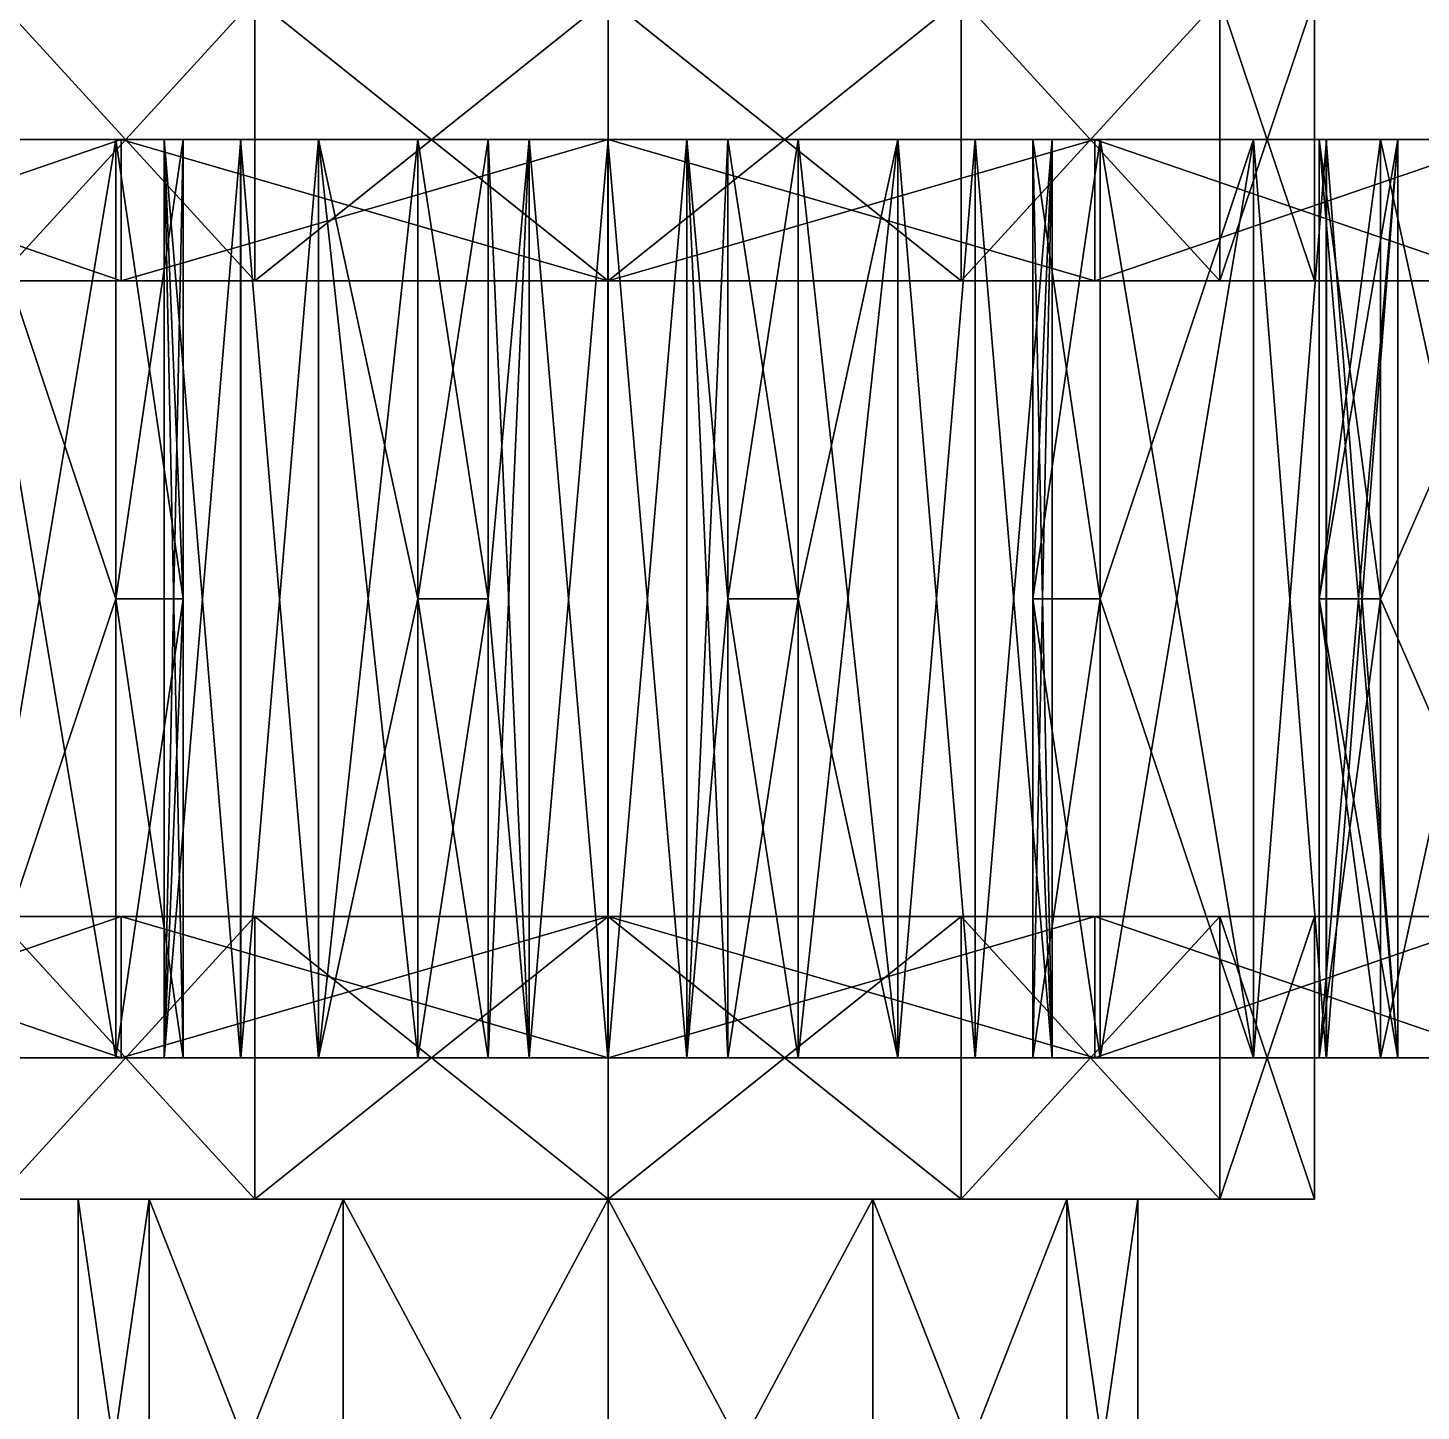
# Model space of a CAD drawing. Extents: x -25 to 25, y 0 to 84.
# Drawn here: x -8.21 to 11.51, y 42 to 61.58 of the extents above; entities that cross this region are included whole.
import ezdxf

# ---------------------------------------------------------------- set-up
doc = ezdxf.new("R2010")
doc.units = 0

msp = doc.modelspace()

# ---------------------------------------------------------------- linework, layer by layer
for points in [[(-4.999216, 62, -8.660459), (-4.999216, 58, -8.660459), (-8.659694, 58, -5.000803)], [(-4.999216, 62, -8.660459), (-8.659694, 58, -5.000803), (-8.659694, 62, -5.000803)], [(-8.659694, 62, 5.000803), (-8.659694, 58, 5.000803), (-4.999216, 58, 8.660459)], [(-4.999216, 62, 8.660459), (-8.659694, 62, 5.000803), (-4.999216, 58, 8.660459)], [(0, 62, -9.999727), (0, 58, -9.999727), (-4.999216, 58, -8.660459)], [(0, 62, -9.999727), (-4.999216, 58, -8.660459), (-4.999216, 62, -8.660459)], [(-4.999216, 62, 8.660459), (-4.999216, 58, 8.660459), (0, 58, 9.999727)], [(0, 62, 9.999727), (-4.999216, 62, 8.660459), (0, 58, 9.999727)], [(4.999216, 62, -8.660459), (4.999216, 58, -8.660459), (0, 58, -9.999727)], [(4.999216, 62, -8.660459), (0, 58, -9.999727), (0, 62, -9.999727)], [(0, 62, 9.999727), (0, 58, 9.999727), (4.999216, 58, 8.660459)], [(4.999216, 62, 8.660459), (0, 62, 9.999727), (4.999216, 58, 8.660459)], [(8.659694, 62, -5.000803), (8.659694, 58, -5.000803), (4.999216, 58, -8.660459)], [(8.659694, 62, -5.000803), (4.999216, 58, -8.660459), (4.999216, 62, -8.660459)], [(4.999216, 62, 8.660459), (4.999216, 58, 8.660459), (8.659694, 58, 5.000803)], [(8.659694, 62, 5.000803), (4.999216, 62, 8.660459), (8.659694, 58, 5.000803)], [(10, 62), (10, 58), (8.659694, 58, -5.000803)], [(8.659694, 62, 5.000803), (8.659694, 58, 5.000803), (10, 58)], [(10, 62), (8.659694, 62, 5.000803), (10, 58)], [(8.659694, 62, -5.000803), (10, 62), (8.659694, 58, -5.000803)], [(-16.695465, 60, -12.747999), (-12.726896, 60, -12.728698), (-6.889307, 60, -16.629351)], [(-14.423315, 60, -15.271476), (-16.695465, 60, -12.747999), (-6.889307, 60, -16.629351)], [(-13.68017, 60, -15.940607), (-14.423315, 60, -15.271476), (-6.889307, 60, -16.629351)], [(-10.933013, 60, -17.936533), (-13.68017, 60, -15.940607), (-6.889307, 60, -16.629351)], [(-13.68017, 60, 15.940607), (-6.889307, 60, 16.629351), (-12.726896, 60, 12.728698)], [(-13.68017, 60, 15.940607), (-10.933013, 60, 17.936533), (-6.889307, 60, 16.629351)], [(-6.889307, 58, -16.629351), (-6.889307, 60, -16.629351), (-12.726896, 60, -12.728698)], [(-6.889307, 58, -16.629351), (-12.726896, 60, -12.728698), (-12.726896, 58, -12.728698)], [(-12.726896, 58, 12.728698), (-12.726896, 60, 12.728698), (-6.889307, 60, 16.629351)], [(-6.889307, 58, 16.629351), (-12.726896, 58, 12.728698), (-6.889307, 60, 16.629351)], [(-6.964885, 60, 19.817678), (-11.178442, 60, 22.361629), (-10.170527, 60, 22.837696)], [(-10.066987, 60, 18.436533), (-11.178442, 60, 22.361629), (-6.964885, 60, 19.817678)], [(-6.964885, 60, -19.817678), (-9.138091, 60, -23.270052), (-11.178442, 60, -22.361629)], [(-6.964885, 60, -19.817678), (-11.178442, 60, -22.361629), (-10.066987, 60, -18.436533)], [(-10.933013, 60, -17.936533), (-6.889307, 60, -16.629351), (0, 60, -17.999685)], [(10.066987, 60, -18.436533), (-10.933013, 60, -17.936533), (0, 60, -17.999685)], [(-10.933013, 60, 17.936533), (0, 60, 17.999685), (-6.889307, 60, 16.629351)], [(-10.933013, 60, 17.936533), (-10.066987, 60, 18.436533), (0, 60, 17.999685)], [(10.066987, 60, -18.436533), (-10.066987, 60, -18.436533), (-10.933013, 60, -17.936533)], [(-6.964885, 60, 19.817678), (-10.170527, 60, 22.837696), (-9.138091, 60, 23.270052)], [(-10.066987, 60, 18.436533), (10.933013, 60, 17.936533), (0, 60, 17.999685)], [(-10.066987, 60, 18.436533), (10.066987, 60, 18.436533), (10.933013, 60, 17.936533)], [(-10.066987, 60, 18.436533), (-6.964885, 60, 19.817678), (10.066987, 60, 18.436533)], [(6.964885, 60, -19.817678), (-6.964885, 60, -19.817678), (-10.066987, 60, -18.436533)], [(10.066987, 60, -18.436533), (6.964885, 60, -19.817678), (-10.066987, 60, -18.436533)], [(-9.138091, 60, -23.270052), (-6.964885, 47, -19.817678), (-9.138091, 47, -23.270052)], [(-6.964885, 53.5, -19.817678), (-6.964885, 47, -19.817678), (-9.138091, 60, -23.270052)], [(-6.964885, 60, 19.817678), (-9.138091, 60, 23.270052), (-9.138091, 47, 23.270052)], [(-6.964885, 53.5, 19.817678), (-6.964885, 60, 19.817678), (-9.138091, 47, 23.270052)], [(-6.964885, 53.5, -19.817678), (-9.138091, 60, -23.270052), (-6.964885, 60, -19.817678)], [(-6.964885, 60, 19.817678), (6.964885, 60, 19.817678), (10.066987, 60, 18.436533)], [(-6.964885, 60, 19.817678), (-6.013829, 60, 20.126696), (6.964885, 60, 19.817678)], [(-6.964885, 53.5, 19.817678), (-6.013829, 60, 20.126696), (-6.964885, 60, 19.817678)], [(-6.013829, 53.5, 20.126696), (-6.013829, 60, 20.126696), (-6.964885, 53.5, 19.817678)], [(6.013829, 60, -20.126696), (-6.013829, 60, -20.126696), (-6.964885, 60, -19.817678)], [(-6.013829, 53.5, -20.126696), (-6.964885, 60, -19.817678), (-6.013829, 60, -20.126696)], [(6.964885, 60, -19.817678), (6.013829, 60, -20.126696), (-6.964885, 60, -19.817678)], [(-6.964885, 53.5, -19.817678), (-6.964885, 60, -19.817678), (-6.013829, 53.5, -20.126696)], [(0, 58, -17.999685), (0, 60, -17.999685), (-6.889307, 60, -16.629351)], [(0, 58, -17.999685), (-6.889307, 60, -16.629351), (-6.889307, 58, -16.629351)], [(-6.889307, 58, 16.629351), (-6.889307, 60, 16.629351), (0, 60, 17.999685)], [(0, 58, 17.999685), (-6.889307, 58, 16.629351), (0, 60, 17.999685)], [(-5.196358, 60, -24.453995), (-5.196358, 47, -24.453995), (-6.284922, 47, -24.197102)], [(-6.284922, 60, -24.197102), (-5.196358, 60, -24.453995), (-6.284922, 47, -24.197102)], [(-6.013829, 60, -20.126696), (-6.284922, 60, -24.197102), (-6.284922, 47, -24.197102)], [(-6.013829, 53.5, -20.126696), (-6.013829, 60, -20.126696), (-6.284922, 47, -24.197102)], [(-6.284922, 60, 24.197102), (-6.013829, 47, 20.126696), (-6.284922, 47, 24.197102)], [(-6.013829, 53.5, 20.126696), (-6.013829, 47, 20.126696), (-6.284922, 60, 24.197102)], [(-6.284922, 60, 24.197102), (-6.284922, 47, 24.197102), (-5.200106, 47, 24.453197)], [(-5.200106, 60, 24.453197), (-6.284922, 60, 24.197102), (-5.200106, 47, 24.453197)], [(-2.692359, 60, 20.832695), (-6.284922, 60, 24.197102), (-5.200106, 60, 24.453197)], [(-6.013829, 60, 20.126696), (-6.284922, 60, 24.197102), (-2.692359, 60, 20.832695)], [(-6.013829, 53.5, 20.126696), (-6.284922, 60, 24.197102), (-6.013829, 60, 20.126696)], [(-6.284922, 60, -24.197102), (-4.100286, 60, -24.661461), (-5.196358, 60, -24.453995)], [(-2.692359, 60, -20.832695), (-4.100286, 60, -24.661461), (-6.284922, 60, -24.197102)], [(-2.692359, 60, -20.832695), (-6.284922, 60, -24.197102), (-6.013829, 60, -20.126696)], [(-6.013829, 60, 20.126696), (6.013829, 60, 20.126696), (6.964885, 60, 19.817678)], [(-6.013829, 60, 20.126696), (-2.692359, 60, 20.832695), (6.013829, 60, 20.126696)], [(2.692359, 60, -20.832695), (-2.692359, 60, -20.832695), (-6.013829, 60, -20.126696)], [(6.013829, 60, -20.126696), (2.692359, 60, -20.832695), (-6.013829, 60, -20.126696)], [(-5.200106, 60, 24.453197), (-5.200106, 47, 24.453197), (-4.100286, 47, 24.661461)], [(-4.100286, 60, 24.661461), (-5.200106, 60, 24.453197), (-4.100286, 47, 24.661461)], [(-2.692359, 60, 20.832695), (-5.200106, 60, 24.453197), (-4.100286, 60, 24.661461)], [(-4.100286, 60, -24.661461), (-4.100286, 47, -24.661461), (-5.196358, 47, -24.453995)], [(-5.196358, 60, -24.453995), (-4.100286, 60, -24.661461), (-5.196358, 47, -24.453995)], [(-4.100286, 60, -24.661461), (-2.692359, 47, -20.832695), (-4.100286, 47, -24.661461)], [(-2.692359, 53.5, -20.832695), (-2.692359, 47, -20.832695), (-4.100286, 60, -24.661461)], [(-2.692359, 60, 20.832695), (-4.100286, 60, 24.661461), (-4.100286, 47, 24.661461)], [(-2.692359, 53.5, 20.832695), (-2.692359, 60, 20.832695), (-4.100286, 47, 24.661461)], [(-2.692359, 53.5, -20.832695), (-4.100286, 60, -24.661461), (-2.692359, 60, -20.832695)], [(-2.692359, 60, 20.832695), (2.692359, 60, 20.832695), (6.013829, 60, 20.126696)], [(-2.692359, 60, 20.832695), (-1.697837, 60, 20.937223), (2.692359, 60, 20.832695)], [(-2.692359, 53.5, 20.832695), (-1.697837, 60, 20.937223), (-2.692359, 60, 20.832695)], [(-1.697837, 53.5, 20.937223), (-1.697837, 60, 20.937223), (-2.692359, 53.5, 20.832695)], [(1.697837, 60, -20.937223), (-1.697837, 60, -20.937223), (-2.692359, 60, -20.832695)], [(-1.697837, 53.5, -20.937223), (-2.692359, 60, -20.832695), (-1.697837, 60, -20.937223)], [(2.692359, 60, -20.832695), (1.697837, 60, -20.937223), (-2.692359, 60, -20.832695)], [(-2.692359, 53.5, -20.832695), (-2.692359, 60, -20.832695), (-1.697837, 53.5, -20.937223)], [(-1.697837, 60, -20.937223), (-1.116721, 60, -24.975046), (-1.116721, 47, -24.975046)], [(-1.697837, 53.5, -20.937223), (-1.697837, 60, -20.937223), (-1.116721, 47, -24.975046)], [(-1.116721, 60, 24.975046), (-1.697837, 47, 20.937223), (-1.116721, 47, 24.975046)], [(-1.697837, 53.5, 20.937223), (-1.697837, 47, 20.937223), (-1.116721, 60, 24.975046)], [(-1.697837, 60, 20.937223), (-1.116721, 60, 24.975046), (1.697837, 60, 20.937223)], [(-1.697837, 53.5, 20.937223), (-1.116721, 60, 24.975046), (-1.697837, 60, 20.937223)], [(-1.697837, 60, -20.937223), (1.116721, 60, -24.975046), (-1.116721, 60, -24.975046)], [(1.697837, 60, -20.937223), (1.116721, 60, -24.975046), (-1.697837, 60, -20.937223)], [(-1.697837, 60, 20.937223), (1.697837, 60, 20.937223), (2.692359, 60, 20.832695)], [(0.001461, 60, -25), (0.001461, 47, -25), (-1.116721, 47, -24.975046)], [(-1.116721, 60, -24.975046), (0.001461, 60, -25), (-1.116721, 47, -24.975046)], [(-1.116721, 60, 24.975046), (-1.116721, 47, 24.975046), (-0.002416, 47, 25)], [(-0.002416, 60, 25), (-1.116721, 60, 24.975046), (-0.002416, 47, 25)], [(1.116721, 60, 24.975046), (-1.116721, 60, 24.975046), (-0.002416, 60, 25)], [(1.697837, 60, 20.937223), (-1.116721, 60, 24.975046), (1.116721, 60, 24.975046)], [(-1.116721, 60, -24.975046), (1.116721, 60, -24.975046), (0.001461, 60, -25)], [(-0.002416, 60, 25), (-0.002416, 47, 25), (1.116721, 47, 24.975046)], [(1.116721, 60, 24.975046), (-0.002416, 60, 25), (1.116721, 47, 24.975046)], [(10.933013, 60, -17.936533), (0, 60, -17.999685), (6.889307, 60, -16.629351)], [(6.889307, 58, -16.629351), (6.889307, 60, -16.629351), (0, 60, -17.999685)], [(10.933013, 60, -17.936533), (10.066987, 60, -18.436533), (0, 60, -17.999685)], [(6.889307, 58, -16.629351), (0, 60, -17.999685), (0, 58, -17.999685)], [(10.933013, 60, 17.936533), (6.889307, 60, 16.629351), (0, 60, 17.999685)], [(0, 58, 17.999685), (0, 60, 17.999685), (6.889307, 60, 16.629351)], [(6.889307, 58, 16.629351), (0, 58, 17.999685), (6.889307, 60, 16.629351)], [(1.116721, 60, -24.975046), (1.116721, 47, -24.975046), (0.001461, 47, -25)], [(0.001461, 60, -25), (1.116721, 60, -24.975046), (0.001461, 47, -25)], [(1.116721, 60, -24.975046), (1.697837, 47, -20.937223), (1.116721, 47, -24.975046)], [(1.697837, 53.5, -20.937223), (1.697837, 47, -20.937223), (1.116721, 60, -24.975046)], [(1.697837, 60, 20.937223), (1.116721, 60, 24.975046), (1.116721, 47, 24.975046)], [(1.697837, 53.5, 20.937223), (1.697837, 60, 20.937223), (1.116721, 47, 24.975046)], [(1.697837, 53.5, -20.937223), (1.116721, 60, -24.975046), (1.697837, 60, -20.937223)], [(1.697837, 53.5, 20.937223), (2.692359, 60, 20.832695), (1.697837, 60, 20.937223)], [(2.692359, 53.5, 20.832695), (2.692359, 60, 20.832695), (1.697837, 53.5, 20.937223)], [(2.692359, 53.5, -20.832695), (1.697837, 60, -20.937223), (2.692359, 60, -20.832695)], [(1.697837, 53.5, -20.937223), (1.697837, 60, -20.937223), (2.692359, 53.5, -20.832695)], [(2.692359, 60, -20.832695), (4.100286, 60, -24.661461), (4.100286, 47, -24.661461)], [(2.692359, 53.5, -20.832695), (2.692359, 60, -20.832695), (4.100286, 47, -24.661461)], [(4.100286, 60, 24.661461), (2.692359, 47, 20.832695), (4.100286, 47, 24.661461)], [(2.692359, 53.5, 20.832695), (2.692359, 47, 20.832695), (4.100286, 60, 24.661461)], [(2.692359, 60, 20.832695), (4.100286, 60, 24.661461), (6.284922, 60, 24.197102)], [(2.692359, 53.5, 20.832695), (4.100286, 60, 24.661461), (2.692359, 60, 20.832695)], [(2.692359, 60, 20.832695), (6.284922, 60, 24.197102), (6.013829, 60, 20.126696)], [(2.692359, 60, -20.832695), (6.284922, 60, -24.197102), (5.199214, 60, -24.453388)], [(6.013829, 60, -20.126696), (6.284922, 60, -24.197102), (2.692359, 60, -20.832695)], [(2.692359, 60, -20.832695), (5.199214, 60, -24.453388), (4.100286, 60, -24.661461)], [(5.199214, 60, -24.453388), (5.199214, 47, -24.453388), (4.100286, 47, -24.661461)], [(4.100286, 60, -24.661461), (5.199214, 60, -24.453388), (4.100286, 47, -24.661461)], [(4.100286, 60, 24.661461), (4.100286, 47, 24.661461), (5.195382, 47, 24.454203)], [(5.195382, 60, 24.454203), (4.100286, 60, 24.661461), (5.195382, 47, 24.454203)], [(6.284922, 60, 24.197102), (4.100286, 60, 24.661461), (5.195382, 60, 24.454203)], [(5.195382, 60, 24.454203), (5.195382, 47, 24.454203), (6.284922, 47, 24.197102)], [(6.284922, 60, 24.197102), (5.195382, 60, 24.454203), (6.284922, 47, 24.197102)], [(6.284922, 60, -24.197102), (6.284922, 47, -24.197102), (5.199214, 47, -24.453388)], [(5.199214, 60, -24.453388), (6.284922, 60, -24.197102), (5.199214, 47, -24.453388)], [(6.284922, 60, -24.197102), (6.013829, 47, -20.126696), (6.284922, 47, -24.197102)], [(6.013829, 53.5, -20.126696), (6.013829, 47, -20.126696), (6.284922, 60, -24.197102)], [(6.013829, 60, 20.126696), (6.284922, 60, 24.197102), (6.284922, 47, 24.197102)], [(6.013829, 53.5, 20.126696), (6.013829, 60, 20.126696), (6.284922, 47, 24.197102)], [(6.013829, 53.5, -20.126696), (6.284922, 60, -24.197102), (6.013829, 60, -20.126696)], [(6.013829, 53.5, 20.126696), (6.964885, 60, 19.817678), (6.013829, 60, 20.126696)], [(6.964885, 53.5, 19.817678), (6.964885, 60, 19.817678), (6.013829, 53.5, 20.126696)], [(6.964885, 53.5, -19.817678), (6.013829, 60, -20.126696), (6.964885, 60, -19.817678)], [(6.013829, 53.5, -20.126696), (6.013829, 60, -20.126696), (6.964885, 53.5, -19.817678)], [(13.68017, 60, -15.940607), (6.889307, 60, -16.629351), (12.726896, 60, -12.728698)], [(12.726896, 58, -12.728698), (12.726896, 60, -12.728698), (6.889307, 60, -16.629351)], [(13.68017, 60, -15.940607), (10.933013, 60, -17.936533), (6.889307, 60, -16.629351)], [(12.726896, 58, -12.728698), (6.889307, 60, -16.629351), (6.889307, 58, -16.629351)], [(16.695465, 60, 12.747999), (12.726896, 60, 12.728698), (6.889307, 60, 16.629351)], [(6.889307, 58, 16.629351), (6.889307, 60, 16.629351), (12.726896, 60, 12.728698)], [(14.423315, 60, 15.271476), (16.695465, 60, 12.747999), (6.889307, 60, 16.629351)], [(13.68017, 60, 15.940607), (14.423315, 60, 15.271476), (6.889307, 60, 16.629351)], [(10.933013, 60, 17.936533), (13.68017, 60, 15.940607), (6.889307, 60, 16.629351)], [(12.726896, 58, 12.728698), (6.889307, 58, 16.629351), (12.726896, 60, 12.728698)], [(6.964885, 60, -19.817678), (9.138091, 60, -23.270052), (9.138091, 47, -23.270052)], [(6.964885, 53.5, -19.817678), (6.964885, 60, -19.817678), (9.138091, 47, -23.270052)], [(9.138091, 60, 23.270052), (6.964885, 47, 19.817678), (9.138091, 47, 23.270052)], [(6.964885, 53.5, 19.817678), (6.964885, 47, 19.817678), (9.138091, 60, 23.270052)], [(6.964885, 60, 19.817678), (9.138091, 60, 23.270052), (11.178442, 60, 22.361629)], [(6.964885, 53.5, 19.817678), (9.138091, 60, 23.270052), (6.964885, 60, 19.817678)], [(6.964885, 60, 19.817678), (11.178442, 60, 22.361629), (10.066987, 60, 18.436533)], [(6.964885, 60, -19.817678), (11.178442, 60, -22.361629), (10.169736, 60, -22.838049)], [(10.066987, 60, -18.436533), (11.178442, 60, -22.361629), (6.964885, 60, -19.817678)], [(6.964885, 60, -19.817678), (10.169736, 60, -22.838049), (9.138091, 60, -23.270052)], [(10.169736, 60, -22.838049), (10.169736, 47, -22.838049), (9.138091, 47, -23.270052)], [(9.138091, 60, -23.270052), (10.169736, 60, -22.838049), (9.138091, 47, -23.270052)], [(9.138091, 60, 23.270052), (9.138091, 47, 23.270052), (10.166124, 47, 22.839657)], [(10.166124, 60, 22.839657), (9.138091, 60, 23.270052), (10.166124, 47, 22.839657)], [(11.178442, 60, 22.361629), (9.138091, 60, 23.270052), (10.166124, 60, 22.839657)], [(11.178442, 60, -22.361629), (10.066987, 47, -18.436533), (11.178442, 47, -22.361629)], [(10.066987, 53.5, -18.436533), (10.066987, 47, -18.436533), (11.178442, 60, -22.361629)], [(10.066987, 60, 18.436533), (11.178442, 60, 22.361629), (11.178442, 47, 22.361629)], [(10.066987, 53.5, 18.436533), (10.066987, 60, 18.436533), (11.178442, 47, 22.361629)], [(10.066987, 53.5, -18.436533), (11.178442, 60, -22.361629), (10.066987, 60, -18.436533)], [(10.066987, 53.5, 18.436533), (10.933013, 60, 17.936533), (10.066987, 60, 18.436533)], [(10.933013, 53.5, 17.936533), (10.933013, 60, 17.936533), (10.066987, 53.5, 18.436533)], [(10.933013, 53.5, -17.936533), (10.066987, 60, -18.436533), (10.933013, 60, -17.936533)], [(10.066987, 53.5, -18.436533), (10.066987, 60, -18.436533), (10.933013, 53.5, -17.936533)], [(10.166124, 60, 22.839657), (10.166124, 47, 22.839657), (11.178442, 47, 22.361629)], [(11.178442, 60, 22.361629), (10.166124, 60, 22.839657), (11.178442, 47, 22.361629)], [(11.178442, 60, -22.361629), (11.178442, 47, -22.361629), (10.169736, 47, -22.838049)], [(10.169736, 60, -22.838049), (11.178442, 60, -22.361629), (10.169736, 47, -22.838049)], [(10.933013, 60, -17.936533), (13.776518, 60, -20.861629), (13.776518, 47, -20.861629)], [(10.933013, 53.5, -17.936533), (10.933013, 60, -17.936533), (13.776518, 47, -20.861629)], [(13.776518, 60, 20.861629), (10.933013, 47, 17.936533), (13.776518, 47, 20.861629)], [(10.933013, 53.5, 17.936533), (10.933013, 47, 17.936533), (13.776518, 60, 20.861629)], [(10.933013, 60, 17.936533), (13.776518, 60, 20.861629), (15.58341, 60, 19.548845)], [(10.933013, 53.5, 17.936533), (13.776518, 60, 20.861629), (10.933013, 60, 17.936533)], [(10.933013, 60, 17.936533), (15.58341, 60, 19.548845), (13.68017, 60, 15.940607)], [(10.933013, 60, -17.936533), (15.58341, 60, -19.548845), (14.695792, 60, -20.224581)], [(13.68017, 60, -15.940607), (15.58341, 60, -19.548845), (10.933013, 60, -17.936533)], [(10.933013, 60, -17.936533), (14.695792, 60, -20.224581), (13.776518, 60, -20.861629)], [(-4.999216, 58, 8.660459), (-16.629881, 58, 6.88746), (-12.726896, 58, 12.728698)], [(-4.999216, 58, 8.660459), (-8.659694, 58, 5.000803), (-16.629881, 58, 6.88746)], [(12.726896, 58, -12.728698), (-12.726896, 58, -12.728698), (-16.629881, 58, -6.88746)], [(0, 58, -9.999727), (12.726896, 58, -12.728698), (-16.629881, 58, -6.88746)], [(-4.999216, 58, -8.660459), (0, 58, -9.999727), (-16.629881, 58, -6.88746)], [(-8.659694, 58, -5.000803), (-4.999216, 58, -8.660459), (-16.629881, 58, -6.88746)], [(12.726896, 58, 12.728698), (-12.726896, 58, 12.728698), (-6.889307, 58, 16.629351)], [(16.629881, 58, 6.88746), (-12.726896, 58, 12.728698), (12.726896, 58, 12.728698)], [(0, 58, 9.999727), (-12.726896, 58, 12.728698), (16.629881, 58, 6.88746)], [(0, 58, 9.999727), (-4.999216, 58, 8.660459), (-12.726896, 58, 12.728698)], [(6.889307, 58, -16.629351), (-6.889307, 58, -16.629351), (-12.726896, 58, -12.728698)], [(12.726896, 58, -12.728698), (6.889307, 58, -16.629351), (-12.726896, 58, -12.728698)], [(6.889307, 58, 16.629351), (-6.889307, 58, 16.629351), (0, 58, 17.999685)], [(12.726896, 58, 12.728698), (-6.889307, 58, 16.629351), (6.889307, 58, 16.629351)], [(6.889307, 58, -16.629351), (0, 58, -17.999685), (-6.889307, 58, -16.629351)], [(4.999216, 58, 8.660459), (0, 58, 9.999727), (16.629881, 58, 6.88746)], [(0, 58, -9.999727), (4.999216, 58, -8.660459), (12.726896, 58, -12.728698)], [(8.659694, 58, 5.000803), (4.999216, 58, 8.660459), (16.629881, 58, 6.88746)], [(4.999216, 58, -8.660459), (16.629881, 58, -6.88746), (12.726896, 58, -12.728698)], [(4.999216, 58, -8.660459), (8.659694, 58, -5.000803), (16.629881, 58, -6.88746)], [(8.659694, 58, 5.000803), (16.629881, 58, 6.88746), (18, 58)], [(8.659694, 58, 5.000803), (18, 58), (10, 58)], [(8.659694, 58, -5.000803), (10, 58), (16.629881, 58, -6.88746)], [(10, 58), (18, 58), (16.629881, 58, -6.88746)], [(-6.964885, 53.5, 19.817678), (-9.138091, 47, 23.270052), (-6.964885, 47, 19.817678)], [(-6.964885, 53.5, -19.817678), (-6.013829, 47, -20.126696), (-6.964885, 47, -19.817678)], [(-6.964885, 53.5, -19.817678), (-6.013829, 53.5, -20.126696), (-6.013829, 47, -20.126696)], [(-6.013829, 53.5, 20.126696), (-6.964885, 47, 19.817678), (-6.013829, 47, 20.126696)], [(-6.013829, 53.5, 20.126696), (-6.964885, 53.5, 19.817678), (-6.964885, 47, 19.817678)], [(-6.013829, 53.5, -20.126696), (-6.284922, 47, -24.197102), (-6.013829, 47, -20.126696)], [(-2.692359, 53.5, 20.832695), (-4.100286, 47, 24.661461), (-2.692359, 47, 20.832695)], [(-2.692359, 53.5, -20.832695), (-1.697837, 47, -20.937223), (-2.692359, 47, -20.832695)], [(-2.692359, 53.5, -20.832695), (-1.697837, 53.5, -20.937223), (-1.697837, 47, -20.937223)], [(-1.697837, 53.5, 20.937223), (-2.692359, 47, 20.832695), (-1.697837, 47, 20.937223)], [(-1.697837, 53.5, 20.937223), (-2.692359, 53.5, 20.832695), (-2.692359, 47, 20.832695)], [(-1.697837, 53.5, -20.937223), (-1.116721, 47, -24.975046), (-1.697837, 47, -20.937223)], [(1.697837, 53.5, 20.937223), (1.116721, 47, 24.975046), (1.697837, 47, 20.937223)], [(1.697837, 53.5, -20.937223), (2.692359, 47, -20.832695), (1.697837, 47, -20.937223)], [(1.697837, 53.5, -20.937223), (2.692359, 53.5, -20.832695), (2.692359, 47, -20.832695)], [(2.692359, 53.5, 20.832695), (1.697837, 47, 20.937223), (2.692359, 47, 20.832695)], [(2.692359, 53.5, 20.832695), (1.697837, 53.5, 20.937223), (1.697837, 47, 20.937223)], [(2.692359, 53.5, -20.832695), (4.100286, 47, -24.661461), (2.692359, 47, -20.832695)], [(6.013829, 53.5, -20.126696), (6.964885, 47, -19.817678), (6.013829, 47, -20.126696)], [(6.013829, 53.5, -20.126696), (6.964885, 53.5, -19.817678), (6.964885, 47, -19.817678)], [(6.013829, 53.5, 20.126696), (6.284922, 47, 24.197102), (6.013829, 47, 20.126696)], [(6.964885, 53.5, 19.817678), (6.013829, 47, 20.126696), (6.964885, 47, 19.817678)], [(6.964885, 53.5, 19.817678), (6.013829, 53.5, 20.126696), (6.013829, 47, 20.126696)], [(6.964885, 53.5, -19.817678), (9.138091, 47, -23.270052), (6.964885, 47, -19.817678)], [(10.066987, 53.5, -18.436533), (10.933013, 47, -17.936533), (10.066987, 47, -18.436533)], [(10.066987, 53.5, -18.436533), (10.933013, 53.5, -17.936533), (10.933013, 47, -17.936533)], [(10.066987, 53.5, 18.436533), (11.178442, 47, 22.361629), (10.066987, 47, 18.436533)], [(10.933013, 53.5, 17.936533), (10.066987, 47, 18.436533), (10.933013, 47, 17.936533)], [(10.933013, 53.5, 17.936533), (10.066987, 53.5, 18.436533), (10.066987, 47, 18.436533)], [(10.933013, 53.5, -17.936533), (13.776518, 47, -20.861629), (10.933013, 47, -17.936533)], [(-16.629881, 49, 6.88746), (-8.659694, 49, 5.000803), (-4.999216, 49, 8.660459)], [(-16.629881, 49, 6.88746), (-4.999216, 49, 8.660459), (0, 49, 9.999727)], [(12.726896, 49, 12.728698), (-16.629881, 49, 6.88746), (0, 49, 9.999727)], [(-16.629881, 49, -6.88746), (-4.999216, 49, -8.660459), (-8.659694, 49, -5.000803)], [(-16.629881, 49, -6.88746), (-12.726896, 49, -12.728698), (-4.999216, 49, -8.660459)], [(12.726896, 49, 12.728698), (-12.726896, 49, 12.728698), (-16.629881, 49, 6.88746)], [(-12.726896, 49, -12.728698), (0, 49, -9.999727), (-4.999216, 49, -8.660459)], [(-12.726896, 49, -12.728698), (16.629881, 49, -6.88746), (0, 49, -9.999727)], [(-12.726896, 49, -12.728698), (12.726896, 49, -12.728698), (16.629881, 49, -6.88746)], [(-12.726896, 49, -12.728698), (-6.889307, 49, -16.629351), (12.726896, 49, -12.728698)], [(-6.889307, 47, -16.629351), (-6.889307, 49, -16.629351), (-12.726896, 49, -12.728698)], [(-6.889307, 47, -16.629351), (-12.726896, 49, -12.728698), (-12.726896, 47, -12.728698)], [(6.889307, 49, 16.629351), (-6.889307, 49, 16.629351), (-12.726896, 49, 12.728698)], [(-12.726896, 47, 12.728698), (-12.726896, 49, 12.728698), (-6.889307, 49, 16.629351)], [(12.726896, 49, 12.728698), (6.889307, 49, 16.629351), (-12.726896, 49, 12.728698)], [(-6.889307, 47, 16.629351), (-12.726896, 47, 12.728698), (-6.889307, 49, 16.629351)], [(-4.999216, 49, -8.660459), (-4.999216, 45, -8.660459), (-8.659694, 45, -5.000803)], [(-4.999216, 49, -8.660459), (-8.659694, 45, -5.000803), (-8.659694, 49, -5.000803)], [(-8.659694, 49, 5.000803), (-8.659694, 45, 5.000803), (-4.999216, 45, 8.660459)], [(-4.999216, 49, 8.660459), (-8.659694, 49, 5.000803), (-4.999216, 45, 8.660459)], [(-6.889307, 49, -16.629351), (6.889307, 49, -16.629351), (12.726896, 49, -12.728698)], [(-6.889307, 49, -16.629351), (0, 49, -17.999685), (6.889307, 49, -16.629351)], [(0, 47, -17.999685), (0, 49, -17.999685), (-6.889307, 49, -16.629351)], [(0, 47, -17.999685), (-6.889307, 49, -16.629351), (-6.889307, 47, -16.629351)], [(6.889307, 49, 16.629351), (0, 49, 17.999685), (-6.889307, 49, 16.629351)], [(-6.889307, 47, 16.629351), (-6.889307, 49, 16.629351), (0, 49, 17.999685)], [(0, 47, 17.999685), (-6.889307, 47, 16.629351), (0, 49, 17.999685)], [(0, 49, -9.999727), (0, 45, -9.999727), (-4.999216, 45, -8.660459)], [(0, 49, -9.999727), (-4.999216, 45, -8.660459), (-4.999216, 49, -8.660459)], [(-4.999216, 49, 8.660459), (-4.999216, 45, 8.660459), (0, 45, 9.999727)], [(0, 49, 9.999727), (-4.999216, 49, 8.660459), (0, 45, 9.999727)], [(4.999216, 49, -8.660459), (4.999216, 45, -8.660459), (0, 45, -9.999727)], [(4.999216, 49, -8.660459), (0, 45, -9.999727), (0, 49, -9.999727)], [(0, 49, 9.999727), (0, 45, 9.999727), (4.999216, 45, 8.660459)], [(4.999216, 49, 8.660459), (0, 49, 9.999727), (4.999216, 45, 8.660459)], [(12.726896, 49, 12.728698), (0, 49, 9.999727), (4.999216, 49, 8.660459)], [(16.629881, 49, -6.88746), (4.999216, 49, -8.660459), (0, 49, -9.999727)], [(6.889307, 47, -16.629351), (6.889307, 49, -16.629351), (0, 49, -17.999685)], [(6.889307, 47, -16.629351), (0, 49, -17.999685), (0, 47, -17.999685)], [(0, 47, 17.999685), (0, 49, 17.999685), (6.889307, 49, 16.629351)], [(6.889307, 47, 16.629351), (0, 47, 17.999685), (6.889307, 49, 16.629351)], [(8.659694, 49, -5.000803), (8.659694, 45, -5.000803), (4.999216, 45, -8.660459)], [(8.659694, 49, -5.000803), (4.999216, 45, -8.660459), (4.999216, 49, -8.660459)], [(4.999216, 49, 8.660459), (4.999216, 45, 8.660459), (8.659694, 45, 5.000803)], [(8.659694, 49, 5.000803), (4.999216, 49, 8.660459), (8.659694, 45, 5.000803)], [(16.629881, 49, 6.88746), (4.999216, 49, 8.660459), (8.659694, 49, 5.000803)], [(16.629881, 49, 6.88746), (12.726896, 49, 12.728698), (4.999216, 49, 8.660459)], [(16.629881, 49, -6.88746), (8.659694, 49, -5.000803), (4.999216, 49, -8.660459)], [(12.726896, 47, -12.728698), (12.726896, 49, -12.728698), (6.889307, 49, -16.629351)], [(12.726896, 47, -12.728698), (6.889307, 49, -16.629351), (6.889307, 47, -16.629351)], [(6.889307, 47, 16.629351), (6.889307, 49, 16.629351), (12.726896, 49, 12.728698)], [(12.726896, 47, 12.728698), (6.889307, 47, 16.629351), (12.726896, 49, 12.728698)], [(10, 49), (10, 45), (8.659694, 45, -5.000803)], [(8.659694, 49, 5.000803), (8.659694, 45, 5.000803), (10, 45)], [(10, 49), (8.659694, 49, 5.000803), (10, 45)], [(8.659694, 49, -5.000803), (10, 49), (8.659694, 45, -5.000803)], [(16.629881, 49, 6.88746), (8.659694, 49, 5.000803), (10, 49)], [(18, 49), (10, 49), (8.659694, 49, -5.000803)], [(16.629881, 49, -6.88746), (18, 49), (8.659694, 49, -5.000803)], [(16.629881, 49, 6.88746), (10, 49), (18, 49)], [(-16.695465, 47, 12.747999), (-12.726896, 47, 12.728698), (-6.889307, 47, 16.629351)], [(-14.423315, 47, 15.271476), (-16.695465, 47, 12.747999), (-6.889307, 47, 16.629351)], [(-13.68017, 47, 15.940607), (-14.423315, 47, 15.271476), (-6.889307, 47, 16.629351)], [(-10.933013, 47, 17.936533), (-13.68017, 47, 15.940607), (-6.889307, 47, 16.629351)], [(-13.68017, 47, -15.940607), (-6.889307, 47, -16.629351), (-12.726896, 47, -12.728698)], [(-13.68017, 47, -15.940607), (-10.933013, 47, -17.936533), (-6.889307, 47, -16.629351)], [(-11.178442, 47, -22.361629), (-10.167071, 47, -22.839235), (-6.964885, 47, -19.817678)], [(-10.066987, 47, -18.436533), (-11.178442, 47, -22.361629), (-6.964885, 47, -19.817678)], [(-6.964885, 47, 19.817678), (-11.178442, 47, 22.361629), (-10.066987, 47, 18.436533)], [(-6.964885, 47, 19.817678), (-9.138091, 47, 23.270052), (-11.178442, 47, 22.361629)], [(-10.933013, 47, 17.936533), (-6.889307, 47, 16.629351), (0, 47, 17.999685)], [(10.066987, 47, 18.436533), (-10.933013, 47, 17.936533), (0, 47, 17.999685)], [(-10.933013, 47, -17.936533), (0, 47, -17.999685), (-6.889307, 47, -16.629351)], [(-10.933013, 47, -17.936533), (-10.066987, 47, -18.436533), (0, 47, -17.999685)], [(10.066987, 47, 18.436533), (-10.066987, 47, 18.436533), (-10.933013, 47, 17.936533)], [(-10.167071, 47, -22.839235), (-9.138091, 47, -23.270052), (-6.964885, 47, -19.817678)], [(-10.066987, 47, -18.436533), (10.933013, 47, -17.936533), (0, 47, -17.999685)], [(-10.066987, 47, -18.436533), (10.066987, 47, -18.436533), (10.933013, 47, -17.936533)], [(-10.066987, 47, -18.436533), (-6.964885, 47, -19.817678), (10.066987, 47, -18.436533)], [(6.964885, 47, 19.817678), (-6.964885, 47, 19.817678), (-10.066987, 47, 18.436533)], [(10.066987, 47, 18.436533), (6.964885, 47, 19.817678), (-10.066987, 47, 18.436533)], [(-6.964885, 47, -19.817678), (6.964885, 47, -19.817678), (10.066987, 47, -18.436533)], [(-6.964885, 47, -19.817678), (-6.013829, 47, -20.126696), (6.964885, 47, -19.817678)], [(6.013829, 47, 20.126696), (-6.013829, 47, 20.126696), (-6.964885, 47, 19.817678)], [(6.964885, 47, 19.817678), (6.013829, 47, 20.126696), (-6.964885, 47, 19.817678)], [(-6.284922, 47, -24.197102), (-5.196358, 47, -24.453995), (-2.692359, 47, -20.832695)], [(-6.013829, 47, -20.126696), (-6.284922, 47, -24.197102), (-2.692359, 47, -20.832695)], [(-2.692359, 47, 20.832695), (-6.284922, 47, 24.197102), (-6.013829, 47, 20.126696)], [(-4.100286, 47, 24.661461), (-5.200106, 47, 24.453197), (-6.284922, 47, 24.197102)], [(-2.692359, 47, 20.832695), (-4.100286, 47, 24.661461), (-6.284922, 47, 24.197102)], [(-6.013829, 47, -20.126696), (6.013829, 47, -20.126696), (6.964885, 47, -19.817678)], [(-6.013829, 47, -20.126696), (-2.692359, 47, -20.832695), (6.013829, 47, -20.126696)], [(2.692359, 47, 20.832695), (-2.692359, 47, 20.832695), (-6.013829, 47, 20.126696)], [(6.013829, 47, 20.126696), (2.692359, 47, 20.832695), (-6.013829, 47, 20.126696)], [(-5.196358, 47, -24.453995), (-4.100286, 47, -24.661461), (-2.692359, 47, -20.832695)], [(-2.692359, 47, -20.832695), (2.692359, 47, -20.832695), (6.013829, 47, -20.126696)], [(-2.692359, 47, -20.832695), (-1.697837, 47, -20.937223), (2.692359, 47, -20.832695)], [(1.697837, 47, 20.937223), (-1.697837, 47, 20.937223), (-2.692359, 47, 20.832695)], [(2.692359, 47, 20.832695), (1.697837, 47, 20.937223), (-2.692359, 47, 20.832695)], [(-1.697837, 47, -20.937223), (1.697837, 47, -20.937223), (2.692359, 47, -20.832695)], [(-1.697837, 47, -20.937223), (-1.116721, 47, -24.975046), (1.697837, 47, -20.937223)], [(1.116721, 47, 24.975046), (-1.116721, 47, 24.975046), (-1.697837, 47, 20.937223)], [(1.697837, 47, 20.937223), (1.116721, 47, 24.975046), (-1.697837, 47, 20.937223)], [(-1.116721, 47, -24.975046), (1.116721, 47, -24.975046), (1.697837, 47, -20.937223)], [(-1.116721, 47, -24.975046), (0.001461, 47, -25), (1.116721, 47, -24.975046)], [(1.116721, 47, 24.975046), (-0.002416, 47, 25), (-1.116721, 47, 24.975046)], [(10.933013, 47, 17.936533), (0, 47, 17.999685), (6.889307, 47, 16.629351)], [(10.933013, 47, 17.936533), (10.066987, 47, 18.436533), (0, 47, 17.999685)], [(10.933013, 47, -17.936533), (6.889307, 47, -16.629351), (0, 47, -17.999685)], [(2.692359, 47, -20.832695), (6.284922, 47, -24.197102), (6.013829, 47, -20.126696)], [(2.692359, 47, -20.832695), (4.100286, 47, -24.661461), (6.284922, 47, -24.197102)], [(5.195382, 47, 24.454203), (4.100286, 47, 24.661461), (2.692359, 47, 20.832695)], [(6.284922, 47, 24.197102), (5.195382, 47, 24.454203), (2.692359, 47, 20.832695)], [(6.013829, 47, 20.126696), (6.284922, 47, 24.197102), (2.692359, 47, 20.832695)], [(4.100286, 47, -24.661461), (5.199214, 47, -24.453388), (6.284922, 47, -24.197102)], [(13.68017, 47, 15.940607), (6.889307, 47, 16.629351), (12.726896, 47, 12.728698)], [(13.68017, 47, 15.940607), (10.933013, 47, 17.936533), (6.889307, 47, 16.629351)], [(16.695465, 47, -12.747999), (12.726896, 47, -12.728698), (6.889307, 47, -16.629351)], [(14.423315, 47, -15.271476), (16.695465, 47, -12.747999), (6.889307, 47, -16.629351)], [(13.68017, 47, -15.940607), (14.423315, 47, -15.271476), (6.889307, 47, -16.629351)], [(10.933013, 47, -17.936533), (13.68017, 47, -15.940607), (6.889307, 47, -16.629351)], [(6.964885, 47, -19.817678), (11.178442, 47, -22.361629), (10.066987, 47, -18.436533)], [(6.964885, 47, -19.817678), (9.138091, 47, -23.270052), (11.178442, 47, -22.361629)], [(10.166124, 47, 22.839657), (9.138091, 47, 23.270052), (6.964885, 47, 19.817678)], [(11.178442, 47, 22.361629), (10.166124, 47, 22.839657), (6.964885, 47, 19.817678)], [(10.066987, 47, 18.436533), (11.178442, 47, 22.361629), (6.964885, 47, 19.817678)], [(9.138091, 47, -23.270052), (10.169736, 47, -22.838049), (11.178442, 47, -22.361629)], [(10.933013, 47, -17.936533), (15.58341, 47, -19.548845), (13.68017, 47, -15.940607)], [(10.933013, 47, -17.936533), (13.776518, 47, -20.861629), (15.58341, 47, -19.548845)], [(14.692567, 47, 20.226925), (13.776518, 47, 20.861629), (10.933013, 47, 17.936533)], [(15.58341, 47, 19.548845), (14.692567, 47, 20.226925), (10.933013, 47, 17.936533)], [(13.68017, 47, 15.940607), (15.58341, 47, 19.548845), (10.933013, 47, 17.936533)], [(-10, 45), (-7.5, 45), (-6.494899, 45, 3.749831)], [(-10, 45), (-8.659694, 45, -5.000803), (-7.5, 45)], [(-8.659694, 45, 5.000803), (-10, 45), (-6.494899, 45, 3.749831)], [(-8.659694, 45, -5.000803), (-6.494899, 45, -3.749831), (-7.5, 45)], [(-8.659694, 45, 5.000803), (-6.494899, 45, 3.749831), (-3.75, 45, 6.495191)], [(-4.999216, 45, 8.660459), (-8.659694, 45, 5.000803), (-3.75, 45, 6.495191)], [(-8.659694, 45, -5.000803), (-3.75, 45, -6.495191), (-6.494899, 45, -3.749831)], [(-8.659694, 45, -5.000803), (-4.999216, 45, -8.660459), (-3.75, 45, -6.495191)], [(-6.494899, 45, -3.749831), (-6.494899, 38, -3.749831), (-7.5, 38)], [(-7.5, 45), (-7.5, 38), (-6.494899, 38, 3.749831)], [(-6.494899, 45, -3.749831), (-7.5, 38), (-7.5, 45)], [(-6.494899, 45, 3.749831), (-7.5, 45), (-6.494899, 38, 3.749831)], [(-3.75, 45, -6.495191), (-3.75, 38, -6.495191), (-6.494899, 38, -3.749831)], [(-3.75, 45, -6.495191), (-6.494899, 38, -3.749831), (-6.494899, 45, -3.749831)], [(-6.494899, 45, 3.749831), (-6.494899, 38, 3.749831), (-3.75, 38, 6.495191)], [(-3.75, 45, 6.495191), (-6.494899, 45, 3.749831), (-3.75, 38, 6.495191)], [(-4.999216, 45, 8.660459), (-3.75, 45, 6.495191), (0, 45, 7.499663)], [(4.999216, 45, 8.660459), (-4.999216, 45, 8.660459), (0, 45, 7.499663)], [(-4.999216, 45, -8.660459), (0, 45, -7.499663), (-3.75, 45, -6.495191)], [(-4.999216, 45, -8.660459), (4.999216, 45, -8.660459), (0, 45, -7.499663)], [(-4.999216, 45, -8.660459), (0, 45, -9.999727), (4.999216, 45, -8.660459)], [(4.999216, 45, 8.660459), (0, 45, 9.999727), (-4.999216, 45, 8.660459)], [(0, 45, -7.499663), (0, 38, -7.499663), (-3.75, 38, -6.495191)], [(0, 45, -7.499663), (-3.75, 38, -6.495191), (-3.75, 45, -6.495191)], [(-3.75, 45, 6.495191), (-3.75, 38, 6.495191), (0, 38, 7.499663)], [(0, 45, 7.499663), (-3.75, 45, 6.495191), (0, 38, 7.499663)], [(3.75, 45, -6.495191), (3.75, 38, -6.495191), (0, 38, -7.499663)], [(3.75, 45, -6.495191), (0, 38, -7.499663), (0, 45, -7.499663)], [(0, 45, 7.499663), (0, 38, 7.499663), (3.75, 38, 6.495191)], [(3.75, 45, 6.495191), (0, 45, 7.499663), (3.75, 38, 6.495191)], [(4.999216, 45, 8.660459), (0, 45, 7.499663), (3.75, 45, 6.495191)], [(4.999216, 45, -8.660459), (3.75, 45, -6.495191), (0, 45, -7.499663)], [(6.494899, 45, -3.749831), (6.494899, 38, -3.749831), (3.75, 38, -6.495191)], [(6.494899, 45, -3.749831), (3.75, 38, -6.495191), (3.75, 45, -6.495191)], [(3.75, 45, 6.495191), (3.75, 38, 6.495191), (6.494899, 38, 3.749831)], [(6.494899, 45, 3.749831), (3.75, 45, 6.495191), (6.494899, 38, 3.749831)], [(8.659694, 45, 5.000803), (3.75, 45, 6.495191), (6.494899, 45, 3.749831)], [(8.659694, 45, 5.000803), (4.999216, 45, 8.660459), (3.75, 45, 6.495191)], [(8.659694, 45, -5.000803), (6.494899, 45, -3.749831), (3.75, 45, -6.495191)], [(4.999216, 45, -8.660459), (8.659694, 45, -5.000803), (3.75, 45, -6.495191)], [(7.5, 45), (7.5, 38), (6.494899, 38, -3.749831)], [(6.494899, 45, 3.749831), (6.494899, 38, 3.749831), (7.5, 38)], [(7.5, 45), (6.494899, 45, 3.749831), (7.5, 38)], [(6.494899, 45, -3.749831), (7.5, 45), (6.494899, 38, -3.749831)], [(8.659694, 45, 5.000803), (6.494899, 45, 3.749831), (7.5, 45)], [(10, 45), (7.5, 45), (6.494899, 45, -3.749831)], [(8.659694, 45, -5.000803), (10, 45), (6.494899, 45, -3.749831)], [(8.659694, 45, 5.000803), (7.5, 45), (10, 45)]]:
    msp.add_3dface(points)

doc.saveas('drawing.dxf')
